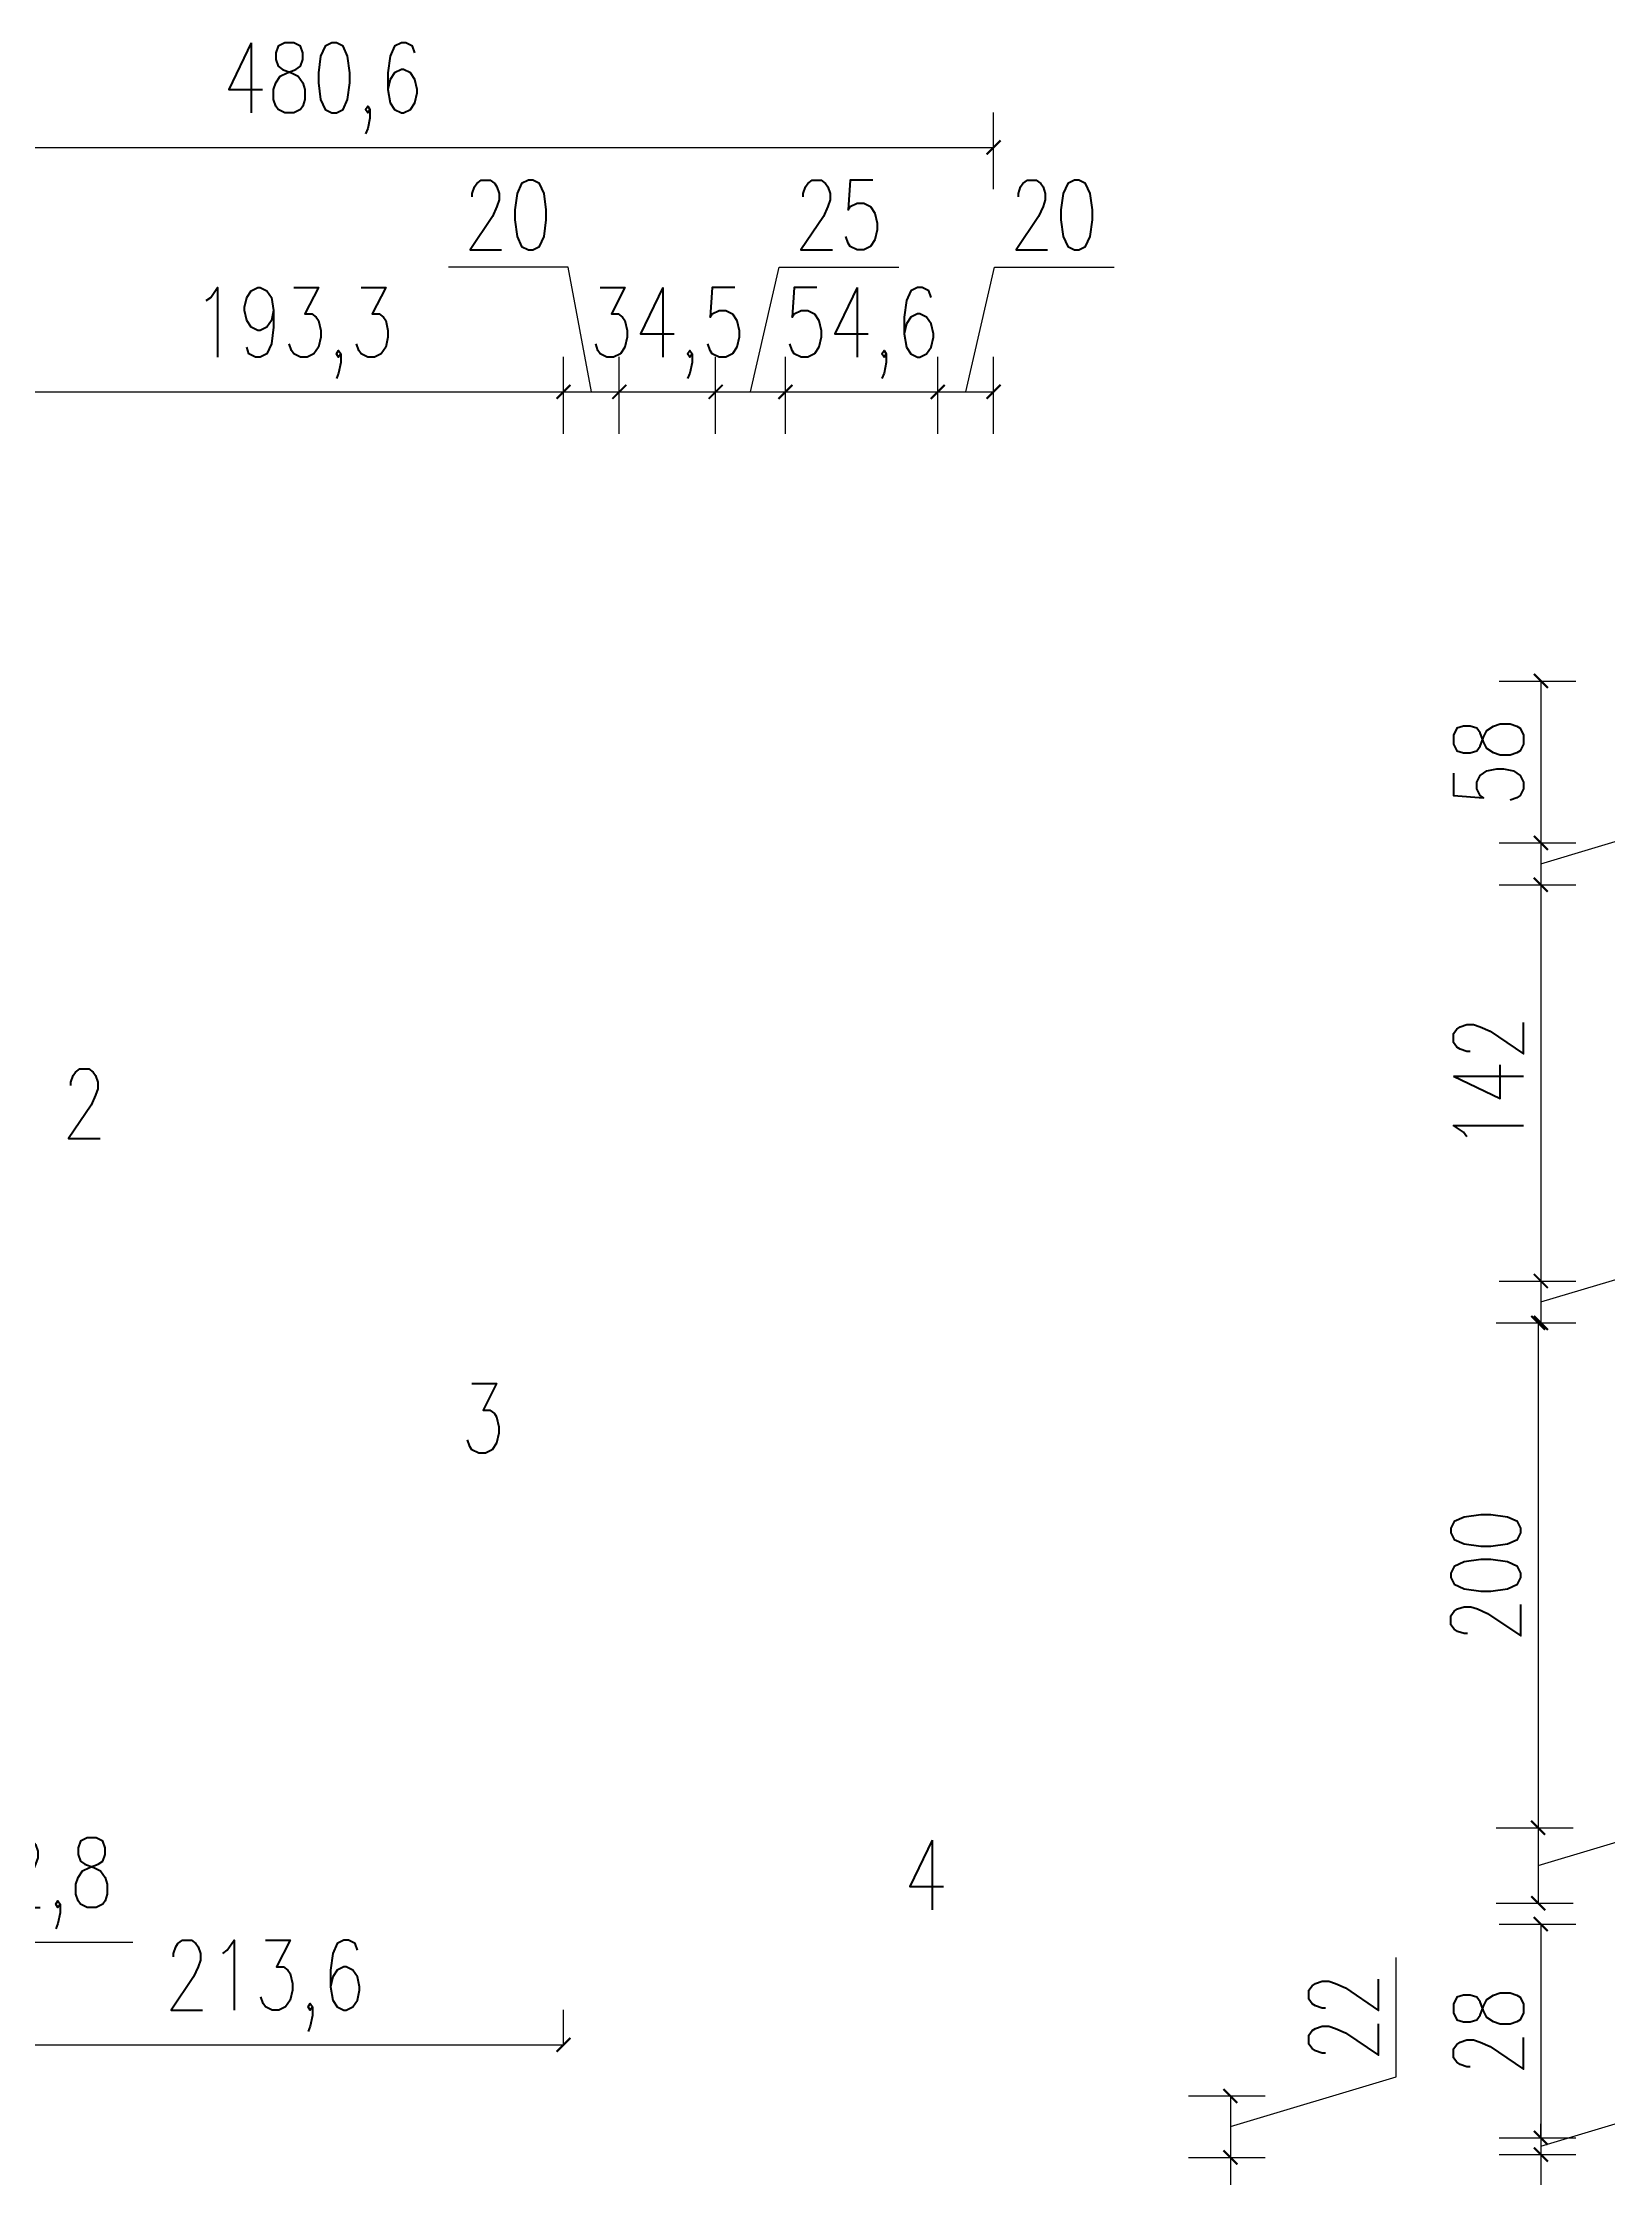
# Model space of a CAD drawing. Header units: millimetres. Extents: x -324080 to 120693, y -32448 to 53734.
# Drawn here: x -124147 to -123587, y -9167 to -8402 of the extents above; entities that cross this region are included whole.
import ezdxf

# ---------------------------------------------------------------- set-up
doc = ezdxf.new("R2010")
doc.units = ezdxf.units.MM
doc.layers.add('wymiary', color=253, linetype='Continuous', lineweight=5)
doc.styles.add('Opisowy', font='simplex.shx', dxfattribs={"width": 0.75, "height": 2.5})
doc.dimstyles.new('Opisowy', dxfattribs={"dimscale": 0, "dimtxt": 2.5, "dimasz": 0.5, "dimexe": 1.25, "dimexo": 0.625, "dimtad": 1, "dimdec": 1, "dimtxsty": 'Opisowy', "dimblk": 'ARCHTICK', "dimcen": 1, "dimadec": 0, "dimazin": 0, "dimtfac": 1, "dimtdec": 1, "dimtmove": 0, "dimatfit": 3, "dimfxl": 1.5, "dimfxlon": 1, "dimarcsym": 0})

# ---------------------------------------------------------------- blocks, each defined once
blk = doc.blocks.new('_ArchTick')
at = {"color": 0, "linetype": 'ByBlock', "const_width": 0.15}
blk.add_lwpolyline([(-0.5, -0.5), (0.5, 0.5)], dxfattribs=at)
blk = doc.blocks.new('*D113')
at = {"layer": 'Defpoints', "color": 0, "transparency": 16777216}
for p in [(-124349.36, -8630.81), (-124339.36, -8688.81), (-123610.66, -8688.81)]:
    blk.add_point(p, dxfattribs=at)
at = {"layer": 'wymiary', "color": 0, "lineweight": -2, "transparency": 16777216}
for p, q in [((-123625.66, -8630.81), (-123598.16, -8630.81)), ((-123610.66, -8630.81), (-123610.66, -8688.81)), ((-123625.66, -8688.81), (-123598.16, -8688.81))]:
    blk.add_line(p, q, dxfattribs=at)
at = {"layer": 'wymiary', "color": 0, "lineweight": -2, "transparency": 16777216, "xscale": 5, "yscale": 5, "zscale": 5}
for p, rotation in [((-123610.66, -8630.81), 90), ((-123610.66, -8688.81), 270)]:
    blk.add_blockref('_ArchTick', p, dxfattribs=dict(at, rotation=rotation))
at = {"layer": 'wymiary', "color": 0, "lineweight": 9, "transparency": 16777216, "insert": (-123629.41, -8659.81), "char_height": 25, "attachment_point": 5, "rotation": 90, "style": 'Opisowy'}
blk.add_mtext('58', dxfattribs=at)
blk = doc.blocks.new('*D114')
at = {"layer": 'Defpoints', "color": 0, "transparency": 16777216}
for p in [(-124339.36, -8688.81), (-124287.41, -8703.81), (-123610.66, -8703.81)]:
    blk.add_point(p, dxfattribs=at)
at = {"layer": 'wymiary', "color": 0, "lineweight": -2, "transparency": 16777216}
for p, q in [((-123551.28, -8678.5), (-123551.28, -8639.21)), ((-123610.66, -8696.31), (-123551.28, -8678.5)), ((-123625.66, -8688.81), (-123598.16, -8688.81)), ((-123610.66, -8688.81), (-123610.66, -8703.81)), ((-123625.66, -8703.81), (-123598.16, -8703.81))]:
    blk.add_line(p, q, dxfattribs=at)
at = {"layer": 'wymiary', "color": 0, "lineweight": -2, "transparency": 16777216, "xscale": 5, "yscale": 5, "zscale": 5}
for p, rotation in [((-123610.66, -8688.81), 90), ((-123610.66, -8703.81), 270)]:
    blk.add_blockref('_ArchTick', p, dxfattribs=dict(at, rotation=rotation))
at = {"layer": 'wymiary', "color": 0, "lineweight": 9, "transparency": 16777216, "insert": (-123570.03, -8658.85), "char_height": 25, "attachment_point": 5, "rotation": 90, "style": 'Opisowy'}
blk.add_mtext('15', dxfattribs=at)
blk = doc.blocks.new('*D115')
at = {"layer": 'Defpoints', "color": 0, "transparency": 16777216}
for p in [(-124287.41, -8703.81), (-124143.58, -8845.81), (-123610.66, -8845.81)]:
    blk.add_point(p, dxfattribs=at)
at = {"layer": 'wymiary', "color": 0, "lineweight": -2, "transparency": 16777216}
for p, q in [((-123625.66, -8703.81), (-123598.16, -8703.81)), ((-123610.66, -8703.81), (-123610.66, -8845.81)), ((-123625.66, -8845.81), (-123598.16, -8845.81))]:
    blk.add_line(p, q, dxfattribs=at)
at = {"layer": 'wymiary', "color": 0, "lineweight": -2, "transparency": 16777216, "xscale": 5, "yscale": 5, "zscale": 5}
for p, rotation in [((-123610.66, -8703.81), 90), ((-123610.66, -8845.81), 270)]:
    blk.add_blockref('_ArchTick', p, dxfattribs=dict(at, rotation=rotation))
at = {"layer": 'wymiary', "color": 0, "lineweight": 9, "transparency": 16777216, "insert": (-123629.41, -8774.81), "char_height": 25, "attachment_point": 5, "rotation": 90, "style": 'Opisowy'}
blk.add_mtext('142', dxfattribs=at)
blk = doc.blocks.new('*D116')
at = {"layer": 'Defpoints', "color": 0, "transparency": 16777216}
for p in [(-124143.58, -8845.81), (-124130.85, -8860.81), (-123610.66, -8860.81)]:
    blk.add_point(p, dxfattribs=at)
at = {"layer": 'wymiary', "color": 0, "lineweight": -2, "transparency": 16777216}
for p, q in [((-123551.28, -8835.5), (-123551.28, -8796.21)), ((-123610.66, -8853.31), (-123551.28, -8835.5)), ((-123625.66, -8845.81), (-123598.16, -8845.81)), ((-123610.66, -8845.81), (-123610.66, -8860.81)), ((-123625.66, -8860.81), (-123598.16, -8860.81))]:
    blk.add_line(p, q, dxfattribs=at)
at = {"layer": 'wymiary', "color": 0, "lineweight": -2, "transparency": 16777216, "xscale": 5, "yscale": 5, "zscale": 5}
for p, rotation in [((-123610.66, -8845.81), 90), ((-123610.66, -8860.81), 270)]:
    blk.add_blockref('_ArchTick', p, dxfattribs=dict(at, rotation=rotation))
at = {"layer": 'wymiary', "color": 0, "lineweight": 9, "transparency": 16777216, "insert": (-123570.03, -8815.85), "char_height": 25, "attachment_point": 5, "rotation": 90, "style": 'Opisowy'}
blk.add_mtext('15', dxfattribs=at)
blk = doc.blocks.new('*D117')
at = {"layer": 'Defpoints', "color": 0, "transparency": 16777216}
for p in [(-124130.85, -8860.81), (-123977.31, -9041.73), (-123611.64, -9041.73)]:
    blk.add_point(p, dxfattribs=at)
at = {"layer": 'wymiary', "color": 0, "lineweight": -2, "transparency": 16777216}
for p, q in [((-123626.64, -8860.81), (-123599.14, -8860.81)), ((-123611.64, -8860.81), (-123611.64, -9041.73)), ((-123626.64, -9041.73), (-123599.14, -9041.73))]:
    blk.add_line(p, q, dxfattribs=at)
at = {"layer": 'wymiary', "color": 0, "lineweight": -2, "transparency": 16777216, "xscale": 5, "yscale": 5, "zscale": 5}
for p, rotation in [((-123611.64, -8860.81), 90), ((-123611.64, -9041.73), 270)]:
    blk.add_blockref('_ArchTick', p, dxfattribs=dict(at, rotation=rotation))
at = {"layer": 'wymiary', "color": 0, "lineweight": 9, "transparency": 16777216, "insert": (-123630.39, -8951.27), "char_height": 25, "attachment_point": 5, "rotation": 90, "style": 'Opisowy'}
blk.add_mtext('200', dxfattribs=at)
blk = doc.blocks.new('*D118')
at = {"layer": 'Defpoints', "color": 0, "transparency": 16777216}
for p in [(-123977.31, -9041.73), (-123954.36, -9068.77), (-123611.64, -9068.77)]:
    blk.add_point(p, dxfattribs=at)
at = {"layer": 'wymiary', "color": 0, "lineweight": -2, "transparency": 16777216}
for p, q in [((-123552.26, -9037.44), (-123552.26, -8993.69)), ((-123611.64, -9055.25), (-123552.26, -9037.44)), ((-123626.64, -9041.73), (-123599.14, -9041.73)), ((-123611.64, -9041.73), (-123611.64, -9068.77)), ((-123626.64, -9068.77), (-123599.14, -9068.77))]:
    blk.add_line(p, q, dxfattribs=at)
at = {"layer": 'wymiary', "color": 0, "lineweight": -2, "transparency": 16777216, "xscale": 5, "yscale": 5, "zscale": 5}
for p, rotation in [((-123611.64, -9041.73), 90), ((-123611.64, -9068.77), 270)]:
    blk.add_blockref('_ArchTick', p, dxfattribs=dict(at, rotation=rotation))
at = {"layer": 'wymiary', "color": 0, "lineweight": 9, "transparency": 16777216, "insert": (-123571.01, -9015.56), "char_height": 25, "attachment_point": 5, "rotation": 90, "style": 'Opisowy'}
blk.add_mtext('24', dxfattribs=at)
blk = doc.blocks.new('*D119')
at = {"layer": 'Defpoints', "color": 0, "transparency": 16777216}
for p in [(-123940.88, -9076.22), (-123940.88, -9152.81), (-123610.66, -9152.81)]:
    blk.add_point(p, dxfattribs=at)
at = {"layer": 'wymiary', "color": 0, "lineweight": -2, "transparency": 16777216}
for p, q in [((-123625.66, -9076.22), (-123598.16, -9076.22)), ((-123610.66, -9076.22), (-123610.66, -9152.81)), ((-123625.66, -9152.81), (-123598.16, -9152.81))]:
    blk.add_line(p, q, dxfattribs=at)
at = {"layer": 'wymiary', "color": 0, "lineweight": -2, "transparency": 16777216, "xscale": 5, "yscale": 5, "zscale": 5}
for p, rotation in [((-123610.66, -9076.22), 90), ((-123610.66, -9152.81), 270)]:
    blk.add_blockref('_ArchTick', p, dxfattribs=dict(at, rotation=rotation))
at = {"layer": 'wymiary', "color": 0, "lineweight": 9, "transparency": 16777216, "insert": (-123629.41, -9114.51), "char_height": 25, "attachment_point": 5, "rotation": 90, "style": 'Opisowy'}
blk.add_mtext('28', dxfattribs=at)
blk = doc.blocks.new('*D120')
at = {"layer": 'Defpoints', "color": 0, "transparency": 16777216}
for p in [(-123940.88, -9152.81), (-123826.76, -9158.81), (-123610.66, -9158.81)]:
    blk.add_point(p, dxfattribs=at)
at = {"layer": 'wymiary', "color": 0, "lineweight": -2, "transparency": 16777216}
for p, q in [((-123551.28, -9138), (-123551.28, -9113.89)), ((-123610.66, -9155.81), (-123551.28, -9138)), ((-123610.66, -9152.81), (-123610.66, -9147.81)), ((-123625.66, -9152.81), (-123598.16, -9152.81)), ((-123610.66, -9152.81), (-123610.66, -9158.81)), ((-123610.66, -9152.81), (-123610.66, -9158.81)), ((-123625.66, -9158.81), (-123598.16, -9158.81)), ((-123610.66, -9158.81), (-123610.66, -9163.81))]:
    blk.add_line(p, q, dxfattribs=at)
at = {"layer": 'wymiary', "color": 0, "lineweight": -2, "transparency": 16777216, "xscale": 5, "yscale": 5, "zscale": 5}
for p, rotation in [((-123610.66, -9152.81), 270), ((-123610.66, -9158.81), 90)]:
    blk.add_blockref('_ArchTick', p, dxfattribs=dict(at, rotation=rotation))
at = {"layer": 'wymiary', "color": 0, "lineweight": 9, "transparency": 16777216, "insert": (-123570.03, -9125.94), "char_height": 25, "attachment_point": 5, "rotation": 90, "style": 'Opisowy'}
blk.add_mtext('6', dxfattribs=at)
blk = doc.blocks.new('*D121')
at = {"layer": 'Defpoints', "color": 0, "transparency": 16777216}
for p in [(-123826.76, -9158.81), (-123876.36, -9401.81), (-123610.66, -9401.81)]:
    blk.add_point(p, dxfattribs=at)
at = {"layer": 'wymiary', "color": 0, "lineweight": -2, "transparency": 16777216}
for p, q in [((-123625.66, -9158.81), (-123598.16, -9158.81)), ((-123610.66, -9158.81), (-123610.66, -9401.81)), ((-123625.66, -9401.81), (-123598.16, -9401.81))]:
    blk.add_line(p, q, dxfattribs=at)
at = {"layer": 'wymiary', "color": 0, "lineweight": -2, "transparency": 16777216, "xscale": 5, "yscale": 5, "zscale": 5}
for p, rotation in [((-123610.66, -9158.81), 90), ((-123610.66, -9401.81), 270)]:
    blk.add_blockref('_ArchTick', p, dxfattribs=dict(at, rotation=rotation))
at = {"layer": 'wymiary', "color": 0, "lineweight": 9, "transparency": 16777216, "insert": (-123629.41, -9280.31), "char_height": 25, "attachment_point": 5, "rotation": 90, "style": 'Opisowy'}
blk.add_mtext('243', dxfattribs=at)
blk = doc.blocks.new('*D122')
at = {"layer": 'Defpoints', "color": 0, "transparency": 16777216}
for p in [(-123806.76, -9137.81), (-123806.76, -9159.81), (-123721.91, -9159.81)]:
    blk.add_point(p, dxfattribs=at)
at = {"layer": 'wymiary', "color": 0, "lineweight": -2, "transparency": 16777216}
for p, q in [((-123662.54, -9131), (-123662.54, -9088.14)), ((-123721.91, -9148.81), (-123662.54, -9131)), ((-123736.91, -9137.81), (-123709.41, -9137.81)), ((-123721.91, -9137.81), (-123721.91, -9159.81)), ((-123736.91, -9159.81), (-123709.41, -9159.81))]:
    blk.add_line(p, q, dxfattribs=at)
at = {"layer": 'wymiary', "color": 0, "lineweight": -2, "transparency": 16777216, "xscale": 5, "yscale": 5, "zscale": 5}
for p, rotation in [((-123721.91, -9137.81), 90), ((-123721.91, -9159.81), 270)]:
    blk.add_blockref('_ArchTick', p, dxfattribs=dict(at, rotation=rotation))
at = {"layer": 'wymiary', "color": 0, "lineweight": 9, "transparency": 16777216, "insert": (-123681.29, -9109.57), "char_height": 25, "attachment_point": 5, "rotation": 90, "style": 'Opisowy'}
blk.add_mtext('22', dxfattribs=at)
blk = doc.blocks.new('*D129')
at = {"layer": 'Defpoints', "color": 0, "transparency": 16777216}
for p in [(-123806.76, -9159.81), (-123751.12, -9181.06), (-123721.91, -9181.06)]:
    blk.add_point(p, dxfattribs=at)
at = {"layer": 'wymiary', "color": 0, "lineweight": -2, "transparency": 16777216}
for p, q in [((-123736.91, -9159.81), (-123709.41, -9159.81)), ((-123721.91, -9159.81), (-123721.91, -9181.06)), ((-123736.91, -9181.06), (-123709.41, -9181.06)), ((-123721.91, -9181.06), (-123721.91, -9252.13))]:
    blk.add_line(p, q, dxfattribs=at)
at = {"layer": 'wymiary', "color": 0, "lineweight": -2, "transparency": 16777216, "xscale": 5, "yscale": 5, "zscale": 5}
for p, rotation in [((-123721.91, -9159.81), 90), ((-123721.91, -9181.06), 270)]:
    blk.add_blockref('_ArchTick', p, dxfattribs=dict(at, rotation=rotation))
at = {"layer": 'wymiary', "color": 0, "lineweight": 9, "transparency": 16777216, "insert": (-123743.04, -9219.1), "char_height": 25, "attachment_point": 5, "rotation": 90, "style": 'Opisowy'}
blk.add_mtext('21,3', dxfattribs=at)
blk = doc.blocks.new('*D691')
at = {"layer": 'Defpoints', "color": 0, "transparency": 16777216}
for p in [(-124174.49, -9119.49), (-124174.49, -9163.81), (-124217.33, -9173.81)]:
    blk.add_point(p, dxfattribs=at)
at = {"layer": 'wymiary', "color": 0, "lineweight": -2, "transparency": 16777216}
for p, q in [((-124195.91, -9119.49), (-124184.88, -9082.73)), ((-124184.88, -9082.73), (-124115.24, -9082.73)), ((-124217.33, -9134.49), (-124217.33, -9106.99)), ((-124174.49, -9134.49), (-124174.49, -9106.99)), ((-124217.33, -9119.49), (-124174.49, -9119.49))]:
    blk.add_line(p, q, dxfattribs=at)
at = {"layer": 'wymiary', "color": 0, "lineweight": -2, "transparency": 16777216, "xscale": 5, "yscale": 5, "zscale": 5, "rotation": 180}
blk.add_blockref('_ArchTick', (-124217.33, -9119.49), dxfattribs=at)
at = {"layer": 'wymiary', "color": 0, "lineweight": -2, "transparency": 16777216, "xscale": 5, "yscale": 5, "zscale": 5}
blk.add_blockref('_ArchTick', (-124174.49, -9119.49), dxfattribs=at)
at = {"layer": 'wymiary', "color": 0, "transparency": 16777216, "insert": (-124150.06, -9061.6), "char_height": 25, "attachment_point": 5, "style": 'Opisowy'}
blk.add_mtext('42,8', dxfattribs=at)
blk = doc.blocks.new('*D692')
at = {"layer": 'Defpoints', "color": 0, "transparency": 16777216}
for p in [(-123960.88, -9119.49), (-123960.88, -9119.49), (-124174.49, -9163.81)]:
    blk.add_point(p, dxfattribs=at)
at = {"layer": 'wymiary', "color": 0, "lineweight": -2, "transparency": 16777216}
for p, q in [((-124174.49, -9134.49), (-124174.49, -9106.99)), ((-123960.88, -9119.49), (-123960.88, -9106.99)), ((-124174.49, -9119.49), (-123960.88, -9119.49))]:
    blk.add_line(p, q, dxfattribs=at)
at = {"layer": 'wymiary', "color": 0, "lineweight": -2, "transparency": 16777216, "xscale": 5, "yscale": 5, "zscale": 5, "rotation": 180}
blk.add_blockref('_ArchTick', (-124174.49, -9119.49), dxfattribs=at)
at = {"layer": 'wymiary', "color": 0, "lineweight": -2, "transparency": 16777216, "xscale": 5, "yscale": 5, "zscale": 5}
blk.add_blockref('_ArchTick', (-123960.88, -9119.49), dxfattribs=at)
at = {"layer": 'wymiary', "color": 0, "transparency": 16777216, "insert": (-124067.68, -9098.35), "char_height": 25, "attachment_point": 5, "style": 'Opisowy'}
blk.add_mtext('213,6', dxfattribs=at)
blk = doc.blocks.new('*D704')
at = {"layer": 'Defpoints', "color": 0, "transparency": 16777216}
for p in [(-123960.88, -8527.2), (-124154.17, -8860.81), (-123960.88, -9088.57)]:
    blk.add_point(p, dxfattribs=at)
at = {"layer": 'wymiary', "color": 0, "lineweight": -2, "transparency": 16777216}
for p, q in [((-124154.17, -8542.2), (-124154.17, -8514.7)), ((-123960.88, -8542.2), (-123960.88, -8514.7)), ((-124154.17, -8527.2), (-123960.88, -8527.2))]:
    blk.add_line(p, q, dxfattribs=at)
at = {"layer": 'wymiary', "color": 0, "lineweight": -2, "transparency": 16777216, "xscale": 5, "yscale": 5, "zscale": 5, "rotation": 180}
blk.add_blockref('_ArchTick', (-124154.17, -8527.2), dxfattribs=at)
at = {"layer": 'wymiary', "color": 0, "lineweight": -2, "transparency": 16777216, "xscale": 5, "yscale": 5, "zscale": 5}
blk.add_blockref('_ArchTick', (-123960.88, -8527.2), dxfattribs=at)
at = {"layer": 'wymiary', "color": 0, "transparency": 16777216, "insert": (-124057.52, -8506.07), "char_height": 25, "attachment_point": 5, "style": 'Opisowy'}
blk.add_mtext('193,3', dxfattribs=at)
blk = doc.blocks.new('*D705')
at = {"layer": 'Defpoints', "color": 0, "transparency": 16777216}
for p in [(-123940.88, -8527.2), (-123940.88, -9084.66), (-123960.88, -9088.57)]:
    blk.add_point(p, dxfattribs=at)
at = {"layer": 'wymiary', "color": 0, "lineweight": -2, "transparency": 16777216}
for p, q in [((-123959.26, -8482.56), (-124002.12, -8482.56)), ((-123950.88, -8527.2), (-123959.26, -8482.56)), ((-123960.88, -8542.2), (-123960.88, -8514.7)), ((-123940.88, -8542.2), (-123940.88, -8514.7)), ((-123960.88, -8527.2), (-123940.88, -8527.2))]:
    blk.add_line(p, q, dxfattribs=at)
at = {"layer": 'wymiary', "color": 0, "lineweight": -2, "transparency": 16777216, "xscale": 5, "yscale": 5, "zscale": 5, "rotation": 180}
blk.add_blockref('_ArchTick', (-123960.88, -8527.2), dxfattribs=at)
at = {"layer": 'wymiary', "color": 0, "lineweight": -2, "transparency": 16777216, "xscale": 5, "yscale": 5, "zscale": 5}
blk.add_blockref('_ArchTick', (-123940.88, -8527.2), dxfattribs=at)
at = {"layer": 'wymiary', "color": 0, "transparency": 16777216, "insert": (-123980.69, -8463.81), "char_height": 25, "attachment_point": 5, "style": 'Opisowy'}
blk.add_mtext('20', dxfattribs=at)
blk = doc.blocks.new('*D706')
at = {"layer": 'Defpoints', "color": 0, "transparency": 16777216}
for p in [(-123906.36, -8527.2), (-123940.88, -9084.66), (-123906.36, -9150.31)]:
    blk.add_point(p, dxfattribs=at)
at = {"layer": 'wymiary', "color": 0, "lineweight": -2, "transparency": 16777216}
for p, q in [((-123940.88, -8542.2), (-123940.88, -8514.7)), ((-123906.36, -8542.2), (-123906.36, -8514.7)), ((-123940.88, -8527.2), (-123906.36, -8527.2))]:
    blk.add_line(p, q, dxfattribs=at)
at = {"layer": 'wymiary', "color": 0, "lineweight": -2, "transparency": 16777216, "xscale": 5, "yscale": 5, "zscale": 5, "rotation": 180}
blk.add_blockref('_ArchTick', (-123940.88, -8527.2), dxfattribs=at)
at = {"layer": 'wymiary', "color": 0, "lineweight": -2, "transparency": 16777216, "xscale": 5, "yscale": 5, "zscale": 5}
blk.add_blockref('_ArchTick', (-123906.36, -8527.2), dxfattribs=at)
at = {"layer": 'wymiary', "color": 0, "transparency": 16777216, "insert": (-123923.62, -8506.07), "char_height": 25, "attachment_point": 5, "style": 'Opisowy'}
blk.add_mtext('34,5', dxfattribs=at)
blk = doc.blocks.new('*D707')
at = {"layer": 'Defpoints', "color": 0, "transparency": 16777216}
for p in [(-123881.36, -8527.2), (-123881.36, -9147.81), (-123906.36, -9150.31)]:
    blk.add_point(p, dxfattribs=at)
at = {"layer": 'wymiary', "color": 0, "lineweight": -2, "transparency": 16777216}
for p, q in [((-123893.86, -8527.2), (-123883.55, -8482.56)), ((-123883.55, -8482.56), (-123840.69, -8482.56)), ((-123906.36, -8542.2), (-123906.36, -8514.7)), ((-123881.36, -8542.2), (-123881.36, -8514.7)), ((-123906.36, -8527.2), (-123881.36, -8527.2))]:
    blk.add_line(p, q, dxfattribs=at)
at = {"layer": 'wymiary', "color": 0, "lineweight": -2, "transparency": 16777216, "xscale": 5, "yscale": 5, "zscale": 5, "rotation": 180}
blk.add_blockref('_ArchTick', (-123906.36, -8527.2), dxfattribs=at)
at = {"layer": 'wymiary', "color": 0, "lineweight": -2, "transparency": 16777216, "xscale": 5, "yscale": 5, "zscale": 5}
blk.add_blockref('_ArchTick', (-123881.36, -8527.2), dxfattribs=at)
at = {"layer": 'wymiary', "color": 0, "transparency": 16777216, "insert": (-123862.12, -8463.81), "char_height": 25, "attachment_point": 5, "style": 'Opisowy'}
blk.add_mtext('25', dxfattribs=at)
blk = doc.blocks.new('*D708')
at = {"layer": 'Defpoints', "color": 0, "transparency": 16777216}
for p in [(-123826.76, -8527.2), (-123881.36, -9147.81), (-123826.76, -9147.81)]:
    blk.add_point(p, dxfattribs=at)
at = {"layer": 'wymiary', "color": 0, "lineweight": -2, "transparency": 16777216}
for p, q in [((-123881.36, -8542.2), (-123881.36, -8514.7)), ((-123826.76, -8542.2), (-123826.76, -8514.7)), ((-123881.36, -8527.2), (-123826.76, -8527.2))]:
    blk.add_line(p, q, dxfattribs=at)
at = {"layer": 'wymiary', "color": 0, "lineweight": -2, "transparency": 16777216, "xscale": 5, "yscale": 5, "zscale": 5, "rotation": 180}
blk.add_blockref('_ArchTick', (-123881.36, -8527.2), dxfattribs=at)
at = {"layer": 'wymiary', "color": 0, "lineweight": -2, "transparency": 16777216, "xscale": 5, "yscale": 5, "zscale": 5}
blk.add_blockref('_ArchTick', (-123826.76, -8527.2), dxfattribs=at)
at = {"layer": 'wymiary', "color": 0, "transparency": 16777216, "insert": (-123854.06, -8506.07), "char_height": 25, "attachment_point": 5, "style": 'Opisowy'}
blk.add_mtext('54,6', dxfattribs=at)
blk = doc.blocks.new('*D709')
at = {"layer": 'Defpoints', "color": 0, "transparency": 16777216}
for p in [(-123806.76, -8527.2), (-123826.76, -9147.81), (-123806.76, -9150.31)]:
    blk.add_point(p, dxfattribs=at)
at = {"layer": 'wymiary', "color": 0, "lineweight": -2, "transparency": 16777216}
for p, q in [((-123816.76, -8527.2), (-123806.45, -8482.56)), ((-123806.45, -8482.56), (-123763.59, -8482.56)), ((-123826.76, -8542.2), (-123826.76, -8514.7)), ((-123806.76, -8542.2), (-123806.76, -8514.7)), ((-123826.76, -8527.2), (-123806.76, -8527.2))]:
    blk.add_line(p, q, dxfattribs=at)
at = {"layer": 'wymiary', "color": 0, "lineweight": -2, "transparency": 16777216, "xscale": 5, "yscale": 5, "zscale": 5, "rotation": 180}
blk.add_blockref('_ArchTick', (-123826.76, -8527.2), dxfattribs=at)
at = {"layer": 'wymiary', "color": 0, "lineweight": -2, "transparency": 16777216, "xscale": 5, "yscale": 5, "zscale": 5}
blk.add_blockref('_ArchTick', (-123806.76, -8527.2), dxfattribs=at)
at = {"layer": 'wymiary', "color": 0, "transparency": 16777216, "insert": (-123785.02, -8463.81), "char_height": 25, "attachment_point": 5, "style": 'Opisowy'}
blk.add_mtext('20', dxfattribs=at)
blk = doc.blocks.new('*D711')
at = {"layer": 'Defpoints', "color": 0, "transparency": 16777216}
for p in [(-123806.76, -8439.62), (-124287.41, -8703.81), (-123806.76, -9137.81)]:
    blk.add_point(p, dxfattribs=at)
at = {"layer": 'wymiary', "color": 0, "lineweight": -2, "transparency": 16777216}
for p, q in [((-124287.41, -8454.62), (-124287.41, -8427.12)), ((-123806.76, -8454.62), (-123806.76, -8427.12)), ((-124287.41, -8439.62), (-123806.76, -8439.62))]:
    blk.add_line(p, q, dxfattribs=at)
at = {"layer": 'wymiary', "color": 0, "lineweight": -2, "transparency": 16777216, "xscale": 5, "yscale": 5, "zscale": 5, "rotation": 180}
blk.add_blockref('_ArchTick', (-124287.41, -8439.62), dxfattribs=at)
at = {"layer": 'wymiary', "color": 0, "lineweight": -2, "transparency": 16777216, "xscale": 5, "yscale": 5, "zscale": 5}
blk.add_blockref('_ArchTick', (-123806.76, -8439.62), dxfattribs=at)
at = {"layer": 'wymiary', "color": 0, "transparency": 16777216, "insert": (-124047.09, -8418.49), "char_height": 25, "attachment_point": 5, "style": 'Opisowy'}
blk.add_mtext('480,6', dxfattribs=at)

msp = doc.modelspace()

# ---------------------------------------------------------------- texts
at = {"lineweight": 20, "char_height": 25, "width": 47.4004, "attachment_point": 1, "style": 'Opisowy'}
for s, insert in [('\\pxqc;2', (-124156.27, -8769.74)), ('\\pxqc;3', (-124013.36, -8882.52)), ('\\pxqc;4', (-123854.89, -9046.1))]:
    msp.add_mtext(s, dxfattribs=dict(at, insert=insert))

# ---------------------------------------------------------------- dimensions: what is measured, and where the dimension line sits
at = {"layer": 'wymiary'}
for base, p1, p2, picture, middle in [((-123806.7636, -8439.6249), (-124287.409, -8703.8081), (-123806.7636, -9137.8081), '*D711', (-124047.0863, -8418.494)), ((-123960.88, -8527.2), (-124154.17, -8860.81), (-123960.88, -9088.57), '*D704', (-124057.52, -8506.07)), ((-124174.49, -9119.49), (-124217.33, -9173.81), (-124174.49, -9163.81), '*D691', (-124178.63, -9061.6)), ((-123960.88, -9119.49), (-124174.49, -9163.81), (-123960.88, -9119.49), '*D692', (-124067.68, -9098.35))]:
    dim = msp.add_linear_dim(base=base, p1=p1, p2=p2, dimstyle='Opisowy', dxfattribs=at)
    dim.commit()
    dim.dimension.update_dxf_attribs({"geometry": picture, "text_midpoint": middle})
for base, p1, p2, picture, middle in [((-123940.88, -8527.2), (-123960.88, -9088.57), (-123940.88, -9084.66), '*D705', (-123965.51, -8482.56)), ((-123881.36, -8527.2), (-123906.36, -9150.31), (-123881.36, -9147.81), '*D707', (-123877.3, -8482.56)), ((-123806.76, -8527.2), (-123826.76, -9147.81), (-123806.76, -9150.31), '*D709', (-123800.2, -8482.56)), ((-123906.36, -8527.2), (-123940.88, -9084.66), (-123906.36, -9150.31), '*D706', (-123923.62, -8527.2)), ((-123826.76, -8527.2), (-123881.36, -9147.81), (-123826.76, -9147.81), '*D708', (-123854.06, -8527.2))]:
    dim = msp.add_linear_dim(base=base, p1=p1, p2=p2, dimstyle='Opisowy', dxfattribs=at)
    dim.commit()
    dim.dimension.update_dxf_attribs({"geometry": picture, "text_midpoint": middle, "dimtype": 160})
at = {"layer": 'wymiary', "lineweight": 9}
for base, p1, p2, picture, middle in [((-123610.66, -8688.81), (-124349.36, -8630.81), (-124339.36, -8688.81), '*D113', (-123629.41, -8659.81)), ((-123610.66, -8703.81), (-124339.36, -8688.81), (-124287.41, -8703.81), '*D114', (-123570.03, -8672.25)), ((-123610.66, -8845.81), (-124287.41, -8703.81), (-124143.58, -8845.81), '*D115', (-123629.41, -8774.81)), ((-123610.66, -8860.81), (-124143.58, -8845.81), (-124130.85, -8860.81), '*D116', (-123570.03, -8829.25)), ((-123721.91, -9159.81), (-123806.76, -9137.81), (-123806.76, -9159.81), '*D122', (-123681.29, -9124.75)), ((-123610.66, -9158.81), (-123940.88, -9152.81), (-123826.76, -9158.81), '*D120', (-123570.03, -9131.75)), ((-123610.66, -9401.81), (-123826.76, -9158.81), (-123876.36, -9401.81), '*D121', (-123629.41, -9280.31)), ((-123721.9116, -9181.0612), (-123806.7636, -9159.8081), (-123751.1183, -9181.0612), '*D129', (-123743.0426, -9219.0969))]:
    dim = msp.add_linear_dim(base=base, p1=p1, p2=p2, angle=270, dimstyle='Opisowy', dxfattribs=at)
    dim.commit()
    dim.dimension.update_dxf_attribs({"geometry": picture, "text_midpoint": middle})
for base, p1, p2, text, picture, middle in [((-123611.64, -9041.73), (-124130.85, -8860.81), (-123977.31, -9041.73), '200', '*D117', (-123630.39, -8951.27)), ((-123611.64, -9068.77), (-123977.31, -9041.73), (-123954.36, -9068.77), '24', '*D118', (-123571.01, -9031.19)), ((-123610.66, -9152.81), (-123940.88, -9076.22), (-123940.88, -9152.81), '28', '*D119', (-123629.41, -9114.51))]:
    dim = msp.add_linear_dim(base=base, p1=p1, p2=p2, angle=270, text=text, dimstyle='Opisowy', dxfattribs=at)
    dim.commit()
    dim.dimension.update_dxf_attribs({"geometry": picture, "text_midpoint": middle})

doc.saveas('drawing.dxf')
